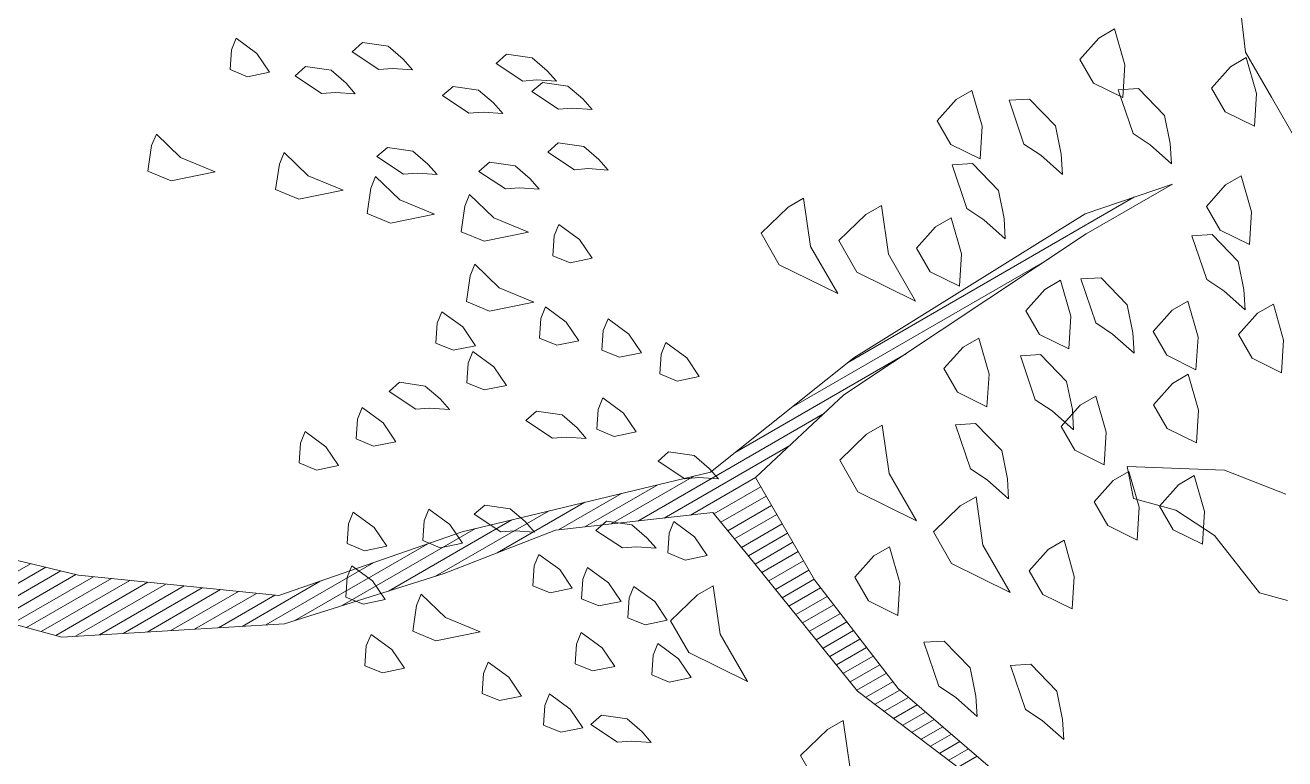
# Model space of a CAD drawing. Header units: metres. Extents: x 12093 to 20303, y 514 to 1412.
# Drawn here: x 19691.923 to 19693.614, y 703.011 to 703.995 of the extents above; entities that cross this region are included whole.
import ezdxf

# ---------------------------------------------------------------- set-up
doc = ezdxf.new("R2010")
doc.units = ezdxf.units.M
for name, color, linetype, lineweight in [('ARBOLES', 52, 'Continuous', 13), ('grass', 64, 'Continuous', 13), ('MANZANAS-ORIGINALES', 147, 'Continuous', 9)]:
    doc.layers.add(name, color=color, linetype=linetype, lineweight=lineweight)

# ---------------------------------------------------------------- blocks, each defined once
blk = doc.blocks.new('ghgfghgh')
at = {"layer": 'ARBOLES', "lineweight": 20}
for p, q in [((20002.7037, 664.2432), (20002.7778, 664.2683)), ((20002.7778, 664.2683), (20002.7047, 664.2261)), ((20002.5027, 664.1171), (20002.7456, 664.2574)), ((20002.5081, 664.1214), (20002.7037, 664.2432)), ((20002.7047, 664.2261), (20002.4996, 664.0899)), ((20002.4551, 664.0792), (20002.6732, 664.2051)), ((20002.3866, 664.0247), (20002.5081, 664.1214)), ((20002.4075, 664.0413), (20002.5526, 664.1251)), ((20002.4996, 664.0899), (20002.4247, 664.0201)), ((20002.3251, 663.9833), (20002.4832, 664.0746)), ((20002.3474, 663.9858), (20002.4538, 664.0472)), ((20002.1764, 663.9742), (20002.3866, 664.0247)), ((20002.2803, 663.9783), (20002.3421, 664.014)), ((20002.3027, 663.9808), (20002.373, 664.0214)), ((20002.3698, 663.9883), (20002.4247, 664.02)), ((20002.4247, 664.0201), (20002.4746, 663.9336)), ((20002.2579, 663.9758), (20002.3112, 664.0066)), ((20002.3896, 663.9893), (20002.4293, 664.0122)), ((20002.3954, 663.9822), (20002.4338, 664.0044)), ((20002.1538, 663.9366), (20002.2494, 663.9917)), ((20002.2062, 663.9564), (20002.2803, 663.9992)), ((20002.4012, 663.9751), (20002.4383, 663.9965)), ((20001.6564, 663.9843), (20001.8518, 663.9375)), ((20002.1141, 663.9241), (20002.2185, 663.9843)), ((20002.3886, 663.9904), (20002.2554, 663.9755)), ((20002.4183, 663.9543), (20002.3886, 663.9904)), ((20002.407, 663.9681), (20002.4428, 663.9887)), ((20002.4128, 663.961), (20002.4473, 663.9809)), ((20002.0214, 663.9202), (20002.1764, 663.9742)), ((20002.0744, 663.9116), (20002.1876, 663.9769)), ((20002.2554, 663.9755), (20002.1613, 663.9389)), ((20002.4187, 663.9539), (20002.4518, 663.9731)), ((20002.0347, 663.8991), (20002.1474, 663.9641)), ((20002.4244, 663.9468), (20002.4563, 663.9653)), ((20002.5112, 663.8395), (20002.4183, 663.9543)), ((20002.4302, 663.9397), (20002.4609, 663.9575)), ((20002.4359, 663.9326), (20002.4654, 663.9496)), ((20001.7461, 663.9097), (20001.8112, 663.9472)), ((20001.7584, 663.9063), (20001.824, 663.9442)), ((20001.7708, 663.903), (20001.8367, 663.9411)), ((20001.7831, 663.8997), (20001.8495, 663.9381)), ((20002.0104, 663.8955), (20002.1018, 663.9482)), ((20002.1613, 663.9389), (20002.0262, 663.8964)), ((20002.4416, 663.9255), (20002.4699, 663.9418)), ((20001.8377, 663.8851), (20001.6594, 663.9329)), ((20001.7954, 663.8964), (20001.8644, 663.9362)), ((20001.8078, 663.8931), (20001.8797, 663.9347)), ((20001.8201, 663.8898), (20001.8951, 663.9331)), ((20001.8324, 663.8865), (20001.9104, 663.9315)), ((20001.8492, 663.8858), (20001.9257, 663.93)), ((20001.8518, 663.9375), (20002.0214, 663.9202)), ((20001.8694, 663.887), (20001.9411, 663.9284)), ((20001.9903, 663.8942), (20002.0563, 663.9324)), ((20002.4474, 663.9184), (20002.4744, 663.934)), ((20002.4746, 663.9336), (20002.5455, 663.8416)), ((20001.8895, 663.8882), (20001.9564, 663.9268)), ((20001.9097, 663.8894), (20001.9718, 663.9253)), ((20001.9298, 663.8906), (20001.9871, 663.9237)), ((20001.95, 663.8918), (20002.0024, 663.9221)), ((20001.9701, 663.893), (20002.0178, 663.9206)), ((20002.4531, 663.9113), (20002.4799, 663.9267)), ((20002.4589, 663.9042), (20002.4855, 663.9195)), ((20002.4646, 663.8971), (20002.491, 663.9123)), ((20002.0262, 663.8964), (20001.8377, 663.8851)), ((20002.4704, 663.89), (20002.4966, 663.9051)), ((20002.4761, 663.8829), (20002.5021, 663.8979)), ((20002.4819, 663.8758), (20002.5077, 663.8907)), ((20002.4876, 663.8687), (20002.5132, 663.8834)), ((20002.4934, 663.8616), (20002.5188, 663.8762)), ((20002.4991, 663.8545), (20002.5244, 663.869)), ((20002.5049, 663.8473), (20002.5299, 663.8618)), ((20002.5106, 663.8402), (20002.5355, 663.8546)), ((20002.5182, 663.8342), (20002.541, 663.8474)), ((20002.6373, 663.7439), (20002.5112, 663.8395)), ((20002.526, 663.8283), (20002.5469, 663.8403)), ((20002.5338, 663.8224), (20002.5542, 663.8341)), ((20002.5455, 663.8416), (20002.6506, 663.7516)), ((20002.5416, 663.8164), (20002.5615, 663.8279)), ((20002.5495, 663.8105), (20002.5687, 663.8217)), ((20002.5573, 663.8046), (20002.576, 663.8154)), ((20002.5651, 663.7987), (20002.5833, 663.8092)), ((20002.5729, 663.7928), (20002.5906, 663.803)), ((20002.5807, 663.7869), (20002.5978, 663.7968)), ((20002.5885, 663.7809), (20002.6051, 663.7905)), ((20002.5963, 663.775), (20002.6124, 663.7843))]:
    blk.add_line(p, q, dxfattribs=at)
at = {"layer": 'grass'}
for p, q in [((20002.8317, 664.4457), (20002.8396, 664.3797)), ((20002.7287, 664.3995), (20002.7154, 664.3918)), ((20002.7374, 664.3691), (20002.7287, 664.3995)), ((20001.9851, 664.3917), (20001.9811, 664.3819)), ((20002.0027, 664.3787), (20001.9851, 664.3917)), ((20002.0833, 664.3801), (20002.0922, 664.3879)), ((20002.0922, 664.3879), (20002.1138, 664.3848)), ((20002.7154, 664.3918), (20002.6993, 664.3736)), ((20001.9811, 664.3819), (20001.98, 664.3652)), ((20002.0134, 664.3629), (20002.0027, 664.3787)), ((20002.1058, 664.3652), (20002.0833, 664.3801)), ((20002.1138, 664.3848), (20002.1265, 664.3739)), ((20002.2052, 664.3703), (20002.2141, 664.3781)), ((20002.2141, 664.3781), (20002.2357, 664.375)), ((20002.8402, 664.3752), (20002.8269, 664.3675)), ((20002.8396, 664.3797), (20002.8614, 664.3419)), ((20002.8489, 664.3448), (20002.8402, 664.3752)), ((20001.98, 664.3652), (20001.9947, 664.3591)), ((20002.035, 664.3598), (20002.0439, 664.3676)), ((20002.0439, 664.3676), (20002.0655, 664.3645)), ((20002.0655, 664.3645), (20002.0782, 664.3536)), ((20002.1176, 664.3661), (20002.1058, 664.3652)), ((20002.1343, 664.365), (20002.1176, 664.3661)), ((20002.1265, 664.3739), (20002.1343, 664.365)), ((20002.2277, 664.3554), (20002.2052, 664.3703)), ((20002.2357, 664.375), (20002.2484, 664.3641)), ((20002.6993, 664.3736), (20002.7108, 664.3537)), ((20002.7356, 664.3414), (20002.7374, 664.3691)), ((20002.8269, 664.3675), (20002.8108, 664.3494)), ((20001.9947, 664.3591), (20002.0134, 664.3629)), ((20002.0575, 664.3449), (20002.035, 664.3598)), ((20002.2395, 664.3563), (20002.2277, 664.3554)), ((20002.2355, 664.3465), (20002.2444, 664.3543)), ((20002.2562, 664.3552), (20002.2395, 664.3563)), ((20002.2444, 664.3543), (20002.266, 664.3512)), ((20002.2484, 664.3641), (20002.2562, 664.3552)), ((20002.0693, 664.3458), (20002.0575, 664.3449)), ((20002.086, 664.3447), (20002.0693, 664.3458)), ((20002.0782, 664.3536), (20002.086, 664.3447)), ((20002.1597, 664.3431), (20002.1687, 664.3509)), ((20002.1822, 664.3282), (20002.1597, 664.3431)), ((20002.1687, 664.3509), (20002.1903, 664.3478)), ((20002.1903, 664.3478), (20002.203, 664.3369)), ((20002.258, 664.3316), (20002.2355, 664.3465)), ((20002.266, 664.3512), (20002.2787, 664.3403)), ((20002.608, 664.3475), (20002.5947, 664.3399)), ((20002.6167, 664.3171), (20002.608, 664.3475)), ((20002.7108, 664.3537), (20002.7356, 664.3414)), ((20002.7318, 664.3481), (20002.7489, 664.3491)), ((20002.7443, 664.311), (20002.7318, 664.3481)), ((20002.7489, 664.3491), (20002.7709, 664.3263)), ((20002.8108, 664.3494), (20002.8223, 664.3294)), ((20002.8471, 664.3172), (20002.8489, 664.3448)), ((20002.203, 664.3369), (20002.2108, 664.328)), ((20002.2698, 664.3325), (20002.258, 664.3316)), ((20002.2865, 664.3314), (20002.2698, 664.3325)), ((20002.2787, 664.3403), (20002.2865, 664.3314)), ((20002.5947, 664.3399), (20002.5786, 664.3217)), ((20002.6394, 664.3391), (20002.6566, 664.3401)), ((20002.652, 664.302), (20002.6394, 664.3391)), ((20002.6566, 664.3401), (20002.6786, 664.3174)), ((20002.8614, 664.3419), (20002.8833, 664.304)), ((20002.1941, 664.3291), (20002.1822, 664.3282)), ((20002.2108, 664.328), (20002.1941, 664.3291)), ((20002.7709, 664.3263), (20002.7758, 664.3026)), ((20002.8223, 664.3294), (20002.8471, 664.3172)), ((20002.5786, 664.3217), (20002.5901, 664.3017)), ((20002.6149, 664.2895), (20002.6167, 664.3171)), ((20002.6786, 664.3174), (20002.6835, 664.2936)), ((20001.9136, 664.3008), (20001.9105, 664.2792)), ((20001.9176, 664.3106), (20001.9136, 664.3008)), ((20001.9381, 664.2907), (20001.9176, 664.3106)), ((20002.2489, 664.2953), (20002.2578, 664.3031)), ((20002.2578, 664.3031), (20002.2794, 664.3)), ((20002.5901, 664.3017), (20002.6149, 664.2895)), ((20002.6663, 664.2926), (20002.652, 664.302)), ((20002.7587, 664.3015), (20002.7443, 664.311)), ((20002.7768, 664.2854), (20002.7587, 664.3015)), ((20002.7758, 664.3026), (20002.7768, 664.2854)), ((20001.9675, 664.2787), (20001.9381, 664.2907)), ((20002.0257, 664.295), (20002.0217, 664.2852)), ((20002.0462, 664.2752), (20002.0257, 664.295)), ((20002.1043, 664.2915), (20002.1132, 664.2993)), ((20002.1268, 664.2765), (20002.1043, 664.2915)), ((20002.1132, 664.2993), (20002.1348, 664.2961)), ((20002.1348, 664.2961), (20002.1475, 664.2852)), ((20002.2714, 664.2804), (20002.2489, 664.2953)), ((20002.2794, 664.3), (20002.2921, 664.2891)), ((20002.6845, 664.2764), (20002.6663, 664.2926)), ((20002.6835, 664.2936), (20002.6845, 664.2764)), ((20001.9105, 664.2792), (20001.9301, 664.2711)), ((20002.0217, 664.2852), (20002.0185, 664.2636)), ((20002.1475, 664.2852), (20002.1553, 664.2763)), ((20002.1907, 664.279), (20002.1996, 664.2868)), ((20002.1996, 664.2868), (20002.2212, 664.2837)), ((20002.2212, 664.2837), (20002.2339, 664.2728)), ((20002.2832, 664.2813), (20002.2714, 664.2804)), ((20002.2999, 664.2801), (20002.2832, 664.2813)), ((20002.2921, 664.2891), (20002.2999, 664.2801)), ((20002.5911, 664.2846), (20002.6083, 664.2856)), ((20002.6037, 664.2475), (20002.5911, 664.2846)), ((20002.6083, 664.2856), (20002.6303, 664.2629)), ((20001.9301, 664.2711), (20001.9675, 664.2787)), ((20002.0756, 664.2632), (20002.0462, 664.2752)), ((20002.1032, 664.2747), (20002.0992, 664.2649)), ((20002.1237, 664.2549), (20002.1032, 664.2747)), ((20002.1386, 664.2774), (20002.1268, 664.2765)), ((20002.1553, 664.2763), (20002.1386, 664.2774)), ((20002.2132, 664.2641), (20002.1907, 664.279)), ((20002.2339, 664.2728), (20002.2417, 664.2639)), ((20002.8359, 664.2752), (20002.8226, 664.2675)), ((20002.8446, 664.2448), (20002.8359, 664.2752)), ((20002.0185, 664.2636), (20002.0381, 664.2556)), ((20002.0381, 664.2556), (20002.0756, 664.2632)), ((20002.0992, 664.2649), (20002.0961, 664.2433)), ((20002.1827, 664.2594), (20002.1787, 664.2496)), ((20002.2032, 664.2396), (20002.1827, 664.2594)), ((20002.225, 664.265), (20002.2132, 664.2641)), ((20002.2417, 664.2639), (20002.225, 664.265)), ((20002.6303, 664.2629), (20002.6351, 664.2391)), ((20002.8226, 664.2675), (20002.8065, 664.2494)), ((20002.1531, 664.2429), (20002.1237, 664.2549)), ((20002.1787, 664.2496), (20002.1756, 664.228)), ((20002.4523, 664.2487), (20002.4295, 664.2267)), ((20002.4655, 664.2564), (20002.4523, 664.2487)), ((20002.4714, 664.2155), (20002.4655, 664.2564)), ((20002.5313, 664.2501), (20002.518, 664.2424)), ((20002.5372, 664.2091), (20002.5313, 664.2501)), ((20002.618, 664.2381), (20002.6037, 664.2475)), ((20002.8065, 664.2494), (20002.818, 664.2294)), ((20002.0961, 664.2433), (20002.1157, 664.2353)), ((20002.1157, 664.2353), (20002.1531, 664.2429)), ((20002.2326, 664.2276), (20002.2032, 664.2396)), ((20002.518, 664.2424), (20002.4952, 664.2204)), ((20002.5904, 664.2398), (20002.5771, 664.2322)), ((20002.5991, 664.2094), (20002.5904, 664.2398)), ((20002.6362, 664.2219), (20002.618, 664.2381)), ((20002.6351, 664.2391), (20002.6362, 664.2219)), ((20002.8428, 664.2172), (20002.8446, 664.2448)), ((20002.1756, 664.228), (20002.1952, 664.22)), ((20002.1952, 664.22), (20002.2326, 664.2276)), ((20002.2582, 664.2342), (20002.2542, 664.2244)), ((20002.2758, 664.2213), (20002.2582, 664.2342)), ((20002.4295, 664.2267), (20002.4448, 664.2001)), ((20002.5771, 664.2322), (20002.561, 664.214)), ((20002.818, 664.2294), (20002.8428, 664.2172)), ((20002.2542, 664.2244), (20002.2531, 664.2077)), ((20002.2865, 664.2055), (20002.2758, 664.2213)), ((20002.4945, 664.1756), (20002.4714, 664.2155)), ((20002.4952, 664.2204), (20002.5106, 664.1938)), ((20002.7942, 664.2246), (20002.8114, 664.2256)), ((20002.8068, 664.1875), (20002.7942, 664.2246)), ((20002.8114, 664.2256), (20002.8334, 664.2028)), ((20002.2531, 664.2077), (20002.2678, 664.2017)), ((20002.2678, 664.2017), (20002.2865, 664.2055)), ((20002.5602, 664.1692), (20002.5372, 664.2091)), ((20002.561, 664.214), (20002.5725, 664.194)), ((20002.5973, 664.1818), (20002.5991, 664.2094)), ((20002.1872, 664.2004), (20002.1832, 664.1906)), ((20002.2077, 664.1806), (20002.1872, 664.2004)), ((20002.4448, 664.2001), (20002.4945, 664.1756)), ((20002.5725, 664.194), (20002.5973, 664.1818)), ((20002.8334, 664.2028), (20002.8382, 664.179)), ((20002.1832, 664.1906), (20002.1801, 664.169)), ((20002.5106, 664.1938), (20002.5602, 664.1692)), ((20002.683, 664.1869), (20002.6697, 664.1792)), ((20002.6917, 664.1565), (20002.683, 664.1869)), ((20002.7001, 664.188), (20002.7173, 664.189)), ((20002.7127, 664.1509), (20002.7001, 664.188)), ((20002.7173, 664.189), (20002.7393, 664.1662)), ((20002.8211, 664.178), (20002.8068, 664.1875)), ((20002.2371, 664.1685), (20002.2077, 664.1806)), ((20002.6697, 664.1792), (20002.6536, 664.1611)), ((20002.8393, 664.1619), (20002.8211, 664.178)), ((20002.8382, 664.179), (20002.8393, 664.1619)), ((20002.1801, 664.169), (20002.1997, 664.1609)), ((20002.1997, 664.1609), (20002.2371, 664.1685)), ((20002.2469, 664.1645), (20002.2429, 664.1547)), ((20002.2645, 664.1516), (20002.2469, 664.1645)), ((20002.7393, 664.1662), (20002.7441, 664.1424)), ((20002.7907, 664.1693), (20002.7774, 664.1616)), ((20002.7994, 664.1389), (20002.7907, 664.1693)), ((20002.8631, 664.1668), (20002.8498, 664.1591)), ((20002.8718, 664.1363), (20002.8631, 664.1668)), ((20002.1593, 664.1603), (20002.1553, 664.1505)), ((20002.177, 664.1474), (20002.1593, 664.1603)), ((20002.2429, 664.1547), (20002.2418, 664.138)), ((20002.2752, 664.1358), (20002.2645, 664.1516)), ((20002.2999, 664.1543), (20002.2959, 664.1445)), ((20002.3175, 664.1414), (20002.2999, 664.1543)), ((20002.6536, 664.1611), (20002.6651, 664.1411)), ((20002.6899, 664.1289), (20002.6917, 664.1565)), ((20002.7774, 664.1616), (20002.7613, 664.1435)), ((20002.8498, 664.1591), (20002.8336, 664.1409)), ((20002.1553, 664.1505), (20002.1542, 664.1338)), ((20002.1876, 664.1315), (20002.177, 664.1474)), ((20002.2959, 664.1445), (20002.2948, 664.1278)), ((20002.3282, 664.1256), (20002.3175, 664.1414)), ((20002.6651, 664.1411), (20002.6899, 664.1289)), ((20002.727, 664.1414), (20002.7127, 664.1509)), ((20002.7452, 664.1253), (20002.727, 664.1414)), ((20002.7441, 664.1424), (20002.7452, 664.1253)), ((20002.7613, 664.1435), (20002.7728, 664.1235)), ((20002.8336, 664.1409), (20002.8452, 664.121)), ((20002.1542, 664.1338), (20002.1689, 664.1277)), ((20002.1689, 664.1277), (20002.1876, 664.1315)), ((20002.2418, 664.138), (20002.2565, 664.132)), ((20002.2565, 664.132), (20002.2752, 664.1358)), ((20002.3489, 664.1343), (20002.3449, 664.1245)), ((20002.3665, 664.1213), (20002.3489, 664.1343)), ((20002.6004, 664.1304), (20002.5843, 664.1122)), ((20002.6137, 664.138), (20002.6004, 664.1304)), ((20002.6224, 664.1076), (20002.6137, 664.138)), ((20002.7976, 664.1112), (20002.7994, 664.1389)), ((20002.87, 664.1087), (20002.8718, 664.1363)), ((20002.1856, 664.1266), (20002.1816, 664.1168)), ((20002.2032, 664.1137), (20002.1856, 664.1266)), ((20002.2948, 664.1278), (20002.3095, 664.1218)), ((20002.3095, 664.1218), (20002.3282, 664.1256)), ((20002.3449, 664.1245), (20002.3438, 664.1077)), ((20002.3772, 664.1055), (20002.3665, 664.1213)), ((20002.649, 664.123), (20002.6661, 664.124)), ((20002.6615, 664.0859), (20002.649, 664.123)), ((20002.6661, 664.124), (20002.6881, 664.1012)), ((20002.7728, 664.1235), (20002.7976, 664.1112)), ((20002.8452, 664.121), (20002.87, 664.1087)), ((20002.1816, 664.1168), (20002.1805, 664.1001)), ((20002.2139, 664.0979), (20002.2032, 664.1137)), ((20002.5843, 664.1122), (20002.5958, 664.0923)), ((20002.1146, 664.0928), (20002.1235, 664.1006)), ((20002.1235, 664.1006), (20002.1451, 664.0974)), ((20002.1805, 664.1001), (20002.1952, 664.0941)), ((20002.1952, 664.0941), (20002.2139, 664.0979)), ((20002.3438, 664.1077), (20002.3585, 664.1017)), ((20002.3585, 664.1017), (20002.3772, 664.1055)), ((20002.6206, 664.08), (20002.6224, 664.1076)), ((20002.6881, 664.1012), (20002.693, 664.0775)), ((20002.7776, 664.0997), (20002.7615, 664.0816)), ((20002.7909, 664.1074), (20002.7776, 664.0997)), ((20002.7997, 664.077), (20002.7909, 664.1074)), ((20002.1371, 664.0778), (20002.1146, 664.0928)), ((20002.1451, 664.0974), (20002.1578, 664.0865)), ((20002.2955, 664.0875), (20002.2915, 664.0777)), ((20002.3131, 664.0745), (20002.2955, 664.0875)), ((20002.5958, 664.0923), (20002.6206, 664.08)), ((20002.7129, 664.089), (20002.6996, 664.0813)), ((20002.7216, 664.0585), (20002.7129, 664.089)), ((20002.0919, 664.0792), (20002.0879, 664.0694)), ((20002.1095, 664.0663), (20002.0919, 664.0792)), ((20002.1489, 664.0787), (20002.1371, 664.0778)), ((20002.1656, 664.0776), (20002.1489, 664.0787)), ((20002.1578, 664.0865), (20002.1656, 664.0776)), ((20002.2915, 664.0777), (20002.2904, 664.061)), ((20002.6759, 664.0764), (20002.6615, 664.0859)), ((20002.6996, 664.0813), (20002.6835, 664.0631)), ((20002.693, 664.0775), (20002.694, 664.0603)), ((20002.7615, 664.0816), (20002.7731, 664.0616)), ((20002.7979, 664.0493), (20002.7997, 664.077)), ((20002.0879, 664.0694), (20002.0868, 664.0527)), ((20002.1202, 664.0504), (20002.1095, 664.0663)), ((20002.2304, 664.0683), (20002.2393, 664.0761)), ((20002.2529, 664.0534), (20002.2304, 664.0683)), ((20002.2393, 664.0761), (20002.261, 664.073)), ((20002.261, 664.073), (20002.2737, 664.0621)), ((20002.3238, 664.0587), (20002.3131, 664.0745)), ((20002.694, 664.0603), (20002.6759, 664.0764)), ((20002.0435, 664.0589), (20002.0395, 664.0491)), ((20002.0611, 664.046), (20002.0435, 664.0589)), ((20002.2737, 664.0621), (20002.2814, 664.0532)), ((20002.2904, 664.061), (20002.3051, 664.0549)), ((20002.3051, 664.0549), (20002.3238, 664.0587)), ((20002.5188, 664.0567), (20002.4961, 664.0347)), ((20002.5321, 664.0644), (20002.5188, 664.0567)), ((20002.538, 664.0234), (20002.5321, 664.0644)), ((20002.594, 664.0646), (20002.6111, 664.0657)), ((20002.6066, 664.0275), (20002.594, 664.0646)), ((20002.6111, 664.0657), (20002.6332, 664.0429)), ((20002.6835, 664.0631), (20002.6951, 664.0432)), ((20002.7199, 664.0309), (20002.7216, 664.0585)), ((20002.7731, 664.0616), (20002.7979, 664.0493)), ((20002.0395, 664.0491), (20002.0384, 664.0324)), ((20002.0718, 664.0302), (20002.0611, 664.046)), ((20002.0868, 664.0527), (20002.1015, 664.0466)), ((20002.1015, 664.0466), (20002.1202, 664.0504)), ((20002.2647, 664.0543), (20002.2529, 664.0534)), ((20002.2814, 664.0532), (20002.2647, 664.0543)), ((20002.3423, 664.034), (20002.3512, 664.0418)), ((20002.3648, 664.0191), (20002.3423, 664.034)), ((20002.3512, 664.0418), (20002.3728, 664.0387)), ((20002.3728, 664.0387), (20002.3855, 664.0278)), ((20002.4961, 664.0347), (20002.5114, 664.0081)), ((20002.6332, 664.0429), (20002.638, 664.0191)), ((20002.6951, 664.0432), (20002.7199, 664.0309)), ((20002.0384, 664.0324), (20002.0531, 664.0264)), ((20002.0531, 664.0264), (20002.0718, 664.0302)), ((20002.3855, 664.0278), (20002.3933, 664.0189)), ((20002.561, 663.9835), (20002.538, 664.0234)), ((20002.6209, 664.0181), (20002.6066, 664.0275)), ((20002.7408, 664.0253), (20002.7275, 664.0176)), ((20002.7393, 664.0293), (20002.7448, 664.0022)), ((20002.8217, 664.0264), (20002.7393, 664.0293)), ((20002.7495, 663.9949), (20002.7408, 664.0253)), ((20002.8737, 664.006), (20002.8217, 664.0264)), ((20002.3766, 664.02), (20002.3648, 664.0191)), ((20002.3933, 664.0189), (20002.3766, 664.02)), ((20002.639, 664.002), (20002.6209, 664.0181)), ((20002.638, 664.0191), (20002.639, 664.002)), ((20002.7275, 664.0176), (20002.7114, 663.9994)), ((20002.7828, 664.014), (20002.7667, 663.9959)), ((20002.7961, 664.0217), (20002.7828, 664.014)), ((20002.8048, 663.9913), (20002.7961, 664.0217)), ((20002.5114, 664.0081), (20002.561, 663.9835)), ((20002.6114, 664.0038), (20002.5981, 663.9961)), ((20002.6173, 663.9628), (20002.6114, 664.0038)), ((20002.7448, 664.0022), (20002.7806, 663.9926)), ((20002.1483, 663.9932), (20002.1443, 663.9834)), ((20002.1659, 663.9803), (20002.1483, 663.9932)), ((20002.1866, 663.989), (20002.1955, 663.9968)), ((20002.1955, 663.9968), (20002.2171, 663.9937)), ((20002.2171, 663.9937), (20002.2298, 663.9828)), ((20002.5981, 663.9961), (20002.5754, 663.9741)), ((20002.7114, 663.9994), (20002.723, 663.9795)), ((20002.7478, 663.9672), (20002.7495, 663.9949)), ((20002.7667, 663.9959), (20002.7782, 663.9759)), ((20002.7806, 663.9926), (20002.8132, 663.9711)), ((20002.803, 663.9637), (20002.8048, 663.9913)), ((20002.0803, 663.9809), (20002.0792, 663.9642)), ((20002.0843, 663.9907), (20002.0803, 663.9809)), ((20002.1019, 663.9778), (20002.0843, 663.9907)), ((20002.1443, 663.9834), (20002.1431, 663.9667)), ((20002.2091, 663.9741), (20002.1866, 663.989)), ((20002.2298, 663.9828), (20002.2376, 663.9738)), ((20002.2897, 663.9754), (20002.2986, 663.9832)), ((20002.2986, 663.9832), (20002.3202, 663.9801)), ((20002.3556, 663.9828), (20002.3516, 663.973)), ((20002.3732, 663.9699), (20002.3556, 663.9828)), ((20002.1126, 663.962), (20002.1019, 663.9778)), ((20002.1766, 663.9645), (20002.1659, 663.9803)), ((20002.2209, 663.975), (20002.2091, 663.9741)), ((20002.2376, 663.9738), (20002.2209, 663.975)), ((20002.3122, 663.9605), (20002.2897, 663.9754)), ((20002.3202, 663.9801), (20002.3329, 663.9692)), ((20002.3516, 663.973), (20002.3505, 663.9563)), ((20002.5754, 663.9741), (20002.5907, 663.9475)), ((20002.723, 663.9795), (20002.7478, 663.9672)), ((20002.7782, 663.9759), (20002.803, 663.9637)), ((20002.8132, 663.9711), (20002.8514, 663.9225)), ((20002.0792, 663.9642), (20002.0939, 663.9582)), ((20002.0939, 663.9582), (20002.1126, 663.962)), ((20002.1431, 663.9667), (20002.1578, 663.9607)), ((20002.1578, 663.9607), (20002.1766, 663.9645)), ((20002.324, 663.9614), (20002.3122, 663.9605)), ((20002.3407, 663.9603), (20002.324, 663.9614)), ((20002.3329, 663.9692), (20002.3407, 663.9603)), ((20002.3839, 663.9541), (20002.3732, 663.9699)), ((20002.5383, 663.9615), (20002.525, 663.9539)), ((20002.547, 663.9311), (20002.5383, 663.9615)), ((20002.6404, 663.9229), (20002.6173, 663.9628)), ((20002.6859, 663.967), (20002.6726, 663.9593)), ((20002.6946, 663.9365), (20002.6859, 663.967)), ((20002.2414, 663.9551), (20002.2374, 663.9453)), ((20002.259, 663.9422), (20002.2414, 663.9551)), ((20002.3505, 663.9563), (20002.3652, 663.9503)), ((20002.3652, 663.9503), (20002.3839, 663.9541)), ((20002.525, 663.9539), (20002.5089, 663.9357)), ((20002.6726, 663.9593), (20002.6565, 663.9411)), ((20002.083, 663.9455), (20002.079, 663.9357)), ((20002.1006, 663.9326), (20002.083, 663.9455)), ((20002.2374, 663.9453), (20002.2363, 663.9286)), ((20002.2697, 663.9264), (20002.259, 663.9422)), ((20002.2826, 663.944), (20002.2786, 663.9342)), ((20002.3002, 663.9311), (20002.2826, 663.944)), ((20002.5907, 663.9475), (20002.6404, 663.9229)), ((20002.6565, 663.9411), (20002.668, 663.9212)), ((20002.079, 663.9357), (20002.0779, 663.919)), ((20002.1113, 663.9168), (20002.1006, 663.9326)), ((20002.2363, 663.9286), (20002.251, 663.9226)), ((20002.2786, 663.9342), (20002.2775, 663.9175)), ((20002.3109, 663.9153), (20002.3002, 663.9311)), ((20002.3218, 663.928), (20002.3178, 663.9182)), ((20002.3394, 663.9151), (20002.3218, 663.928)), ((20002.3889, 663.9285), (20002.3756, 663.9208)), ((20002.3948, 663.8876), (20002.3889, 663.9285)), ((20002.5089, 663.9357), (20002.5204, 663.9157)), ((20002.5452, 663.9035), (20002.547, 663.9311)), ((20002.6928, 663.9089), (20002.6946, 663.9365)), ((20002.0779, 663.919), (20002.0926, 663.913)), ((20002.0926, 663.913), (20002.1113, 663.9168)), ((20002.1418, 663.9215), (20002.1378, 663.9117)), ((20002.1623, 663.9017), (20002.1418, 663.9215)), ((20002.251, 663.9226), (20002.2697, 663.9264)), ((20002.2775, 663.9175), (20002.2922, 663.9115)), ((20002.3178, 663.9182), (20002.3167, 663.9015)), ((20002.3756, 663.9208), (20002.3529, 663.8988)), ((20002.668, 663.9212), (20002.6928, 663.9089)), ((20002.8514, 663.9225), (20002.8752, 663.9161)), ((20002.1378, 663.9117), (20002.1347, 663.8901)), ((20002.2922, 663.9115), (20002.3109, 663.9153)), ((20002.3501, 663.8993), (20002.3394, 663.9151)), ((20002.5204, 663.9157), (20002.5452, 663.9035)), ((20002.1917, 663.8896), (20002.1623, 663.9017)), ((20002.3167, 663.9015), (20002.3314, 663.8955)), ((20002.3314, 663.8955), (20002.3501, 663.8993)), ((20002.3529, 663.8988), (20002.3682, 663.8722)), ((20002.0993, 663.8874), (20002.0953, 663.8776)), ((20002.1169, 663.8745), (20002.0993, 663.8874)), ((20002.1347, 663.8901), (20002.1543, 663.882)), ((20002.1543, 663.882), (20002.1917, 663.8896)), ((20002.2773, 663.889), (20002.2733, 663.8792)), ((20002.2949, 663.8761), (20002.2773, 663.889)), ((20002.4179, 663.8477), (20002.3948, 663.8876)), ((20002.0953, 663.8776), (20002.0942, 663.8609)), ((20002.1276, 663.8587), (20002.1169, 663.8745)), ((20002.2733, 663.8792), (20002.2721, 663.8625)), ((20002.3056, 663.8603), (20002.2949, 663.8761)), ((20002.3421, 663.8796), (20002.3381, 663.8698)), ((20002.3597, 663.8667), (20002.3421, 663.8796)), ((20002.5672, 663.8807), (20002.5844, 663.8817)), ((20002.5798, 663.8436), (20002.5672, 663.8807)), ((20002.5844, 663.8817), (20002.6064, 663.859)), ((20002.1984, 663.864), (20002.1944, 663.8542)), ((20002.216, 663.8511), (20002.1984, 663.864)), ((20002.3381, 663.8698), (20002.337, 663.8531)), ((20002.3704, 663.8509), (20002.3597, 663.8667)), ((20002.3682, 663.8722), (20002.4179, 663.8477)), ((20002.0942, 663.8609), (20002.1089, 663.8549)), ((20002.1089, 663.8549), (20002.1276, 663.8587)), ((20002.1944, 663.8542), (20002.1933, 663.8375)), ((20002.2721, 663.8625), (20002.2868, 663.8565)), ((20002.2868, 663.8565), (20002.3056, 663.8603)), ((20002.337, 663.8531), (20002.3517, 663.8471)), ((20002.6064, 663.859), (20002.6112, 663.8352)), ((20002.6406, 663.861), (20002.6578, 663.8621)), ((20002.6532, 663.824), (20002.6406, 663.861)), ((20002.6578, 663.8621), (20002.6798, 663.8393)), ((20002.2267, 663.8353), (20002.216, 663.8511)), ((20002.3517, 663.8471), (20002.3704, 663.8509)), ((20002.5941, 663.8342), (20002.5798, 663.8436)), ((20002.1933, 663.8375), (20002.208, 663.8315)), ((20002.208, 663.8315), (20002.2267, 663.8353)), ((20002.2503, 663.8371), (20002.2463, 663.8273)), ((20002.2679, 663.8242), (20002.2503, 663.8371)), ((20002.6123, 663.8181), (20002.5941, 663.8342)), ((20002.6112, 663.8352), (20002.6123, 663.8181)), ((20002.6798, 663.8393), (20002.6846, 663.8155)), ((20002.2463, 663.8273), (20002.2452, 663.8106)), ((20002.2786, 663.8083), (20002.2679, 663.8242)), ((20002.6675, 663.8145), (20002.6532, 663.824)), ((20002.2452, 663.8106), (20002.2599, 663.8046)), ((20002.2855, 663.8112), (20002.2944, 663.819)), ((20002.308, 663.7963), (20002.2855, 663.8112)), ((20002.2944, 663.819), (20002.316, 663.8159)), ((20002.316, 663.8159), (20002.3287, 663.805)), ((20002.4989, 663.8147), (20002.4856, 663.807)), ((20002.5048, 663.7738), (20002.4989, 663.8147)), ((20002.6857, 663.7984), (20002.6675, 663.8145)), ((20002.6846, 663.8155), (20002.6857, 663.7984)), ((20002.2599, 663.8046), (20002.2786, 663.8083)), ((20002.3287, 663.805), (20002.3365, 663.7961)), ((20002.4856, 663.807), (20002.4629, 663.785)), ((20002.3198, 663.7972), (20002.308, 663.7963)), ((20002.3365, 663.7961), (20002.3198, 663.7972)), ((20002.4629, 663.785), (20002.4782, 663.7584))]:
    blk.add_line(p, q, dxfattribs=at)

msp = doc.modelspace()

# ---------------------------------------------------------------- linework, layer by layer
at = {"layer": 'MANZANAS-ORIGINALES'}
for centre, radius, start, end in [((19642.9403, 405.9341), 304.279, 76.754672, 83.883439), ((19642.9585, 406.0744), 303.9876, 76.751542, 83.884028)]:
    msp.add_arc(centre, radius, start, end, dxfattribs=at)

# ---------------------------------------------------------------- block references
at = {"layer": 'Defpoints', "lineweight": 20, "xscale": 1.586003757394792, "yscale": 1.586003757394792, "zscale": 1.586003757394792}
msp.add_blockref('ghgfghgh', (-12031.0169, -349.7504), dxfattribs=at)

doc.saveas('drawing.dxf')
